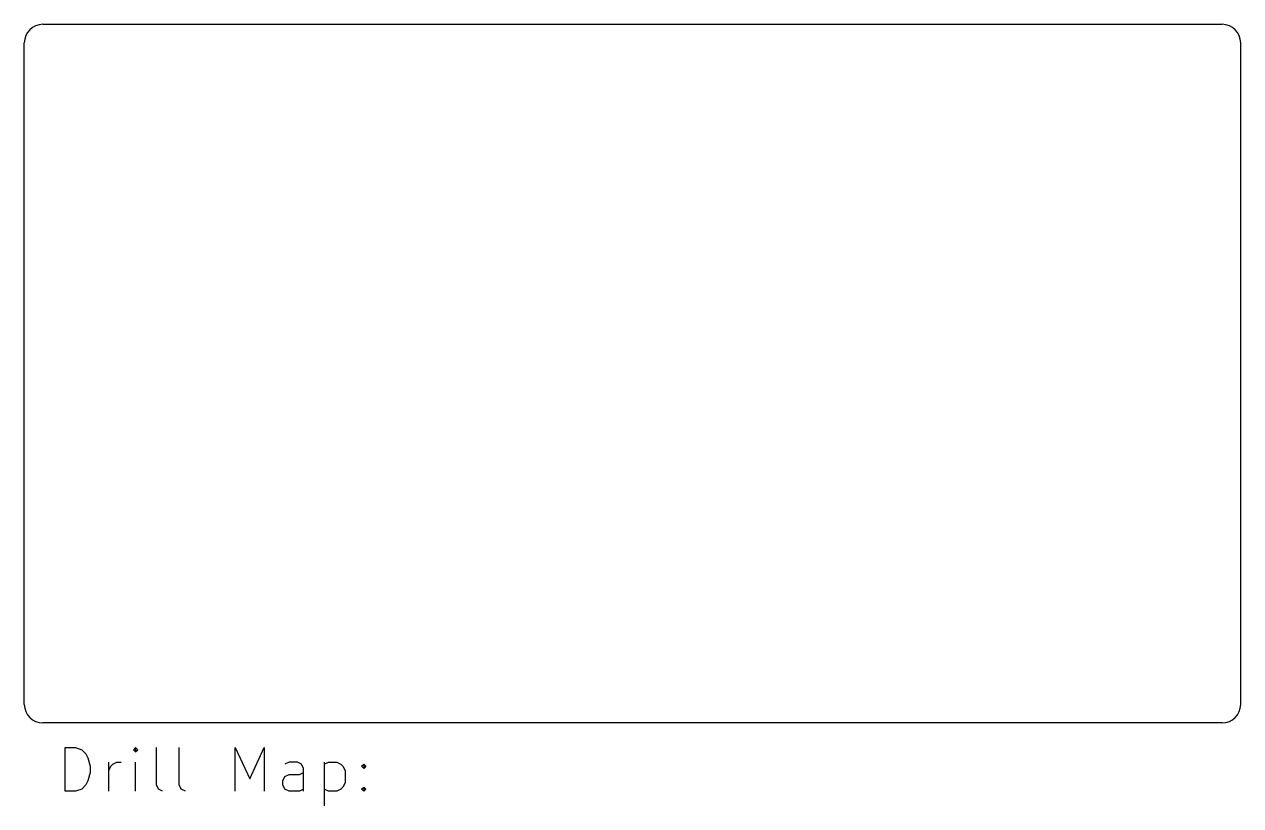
# Model space of a CAD drawing. Extents: x 105.4 to 189.2, y -142 to -88.1.
import ezdxf

# ---------------------------------------------------------------- set-up
doc = ezdxf.new("R2010")
doc.units = 0
doc.header["$MEASUREMENT"] = 0
doc.layers.add('BLACK', color=7, linetype='CONTINUOUS')

msp = doc.modelspace()

# ---------------------------------------------------------------- linework, layer by layer
at = {"layer": 'BLACK', "linetype": 'CONTINUOUS'}
for p, q in [((106.68, -88.138), (187.96, -88.138)), ((105.41, -135.001), (105.41, -89.408)), ((189.23, -135.001), (189.23, -89.408)), ((187.96, -136.271), (106.68, -136.271)), ((108.224, -140.978), (108.224, -137.978)), ((108.224, -137.978), (108.939, -137.978)), ((108.939, -137.978), (109.367, -138.121)), ((109.367, -138.121), (109.653, -138.407)), ((113.081, -137.978), (112.939, -138.121)), ((112.939, -138.121), (113.081, -138.264)), ((113.224, -138.121), (113.081, -137.978)), ((113.081, -137.978), (113.081, -138.264)), ((113.081, -138.264), (113.224, -138.121)), ((114.51, -140.55), (114.51, -137.978)), ((116.081, -140.55), (116.081, -137.978)), ((119.939, -140.978), (119.939, -137.978)), ((119.939, -137.978), (120.939, -140.121)), ((120.939, -140.121), (121.939, -137.978)), ((121.939, -137.978), (121.939, -140.978)), ((109.653, -138.407), (109.796, -138.692)), ((109.796, -138.692), (109.939, -139.264)), ((111.224, -140.978), (111.224, -138.978)), ((111.367, -139.264), (111.51, -139.121)), ((111.51, -139.121), (111.796, -138.978)), ((111.796, -138.978), (112.081, -138.978)), ((113.081, -140.978), (113.081, -138.978)), ((123.653, -138.978), (123.367, -139.121)), ((124.224, -138.978), (123.653, -138.978)), ((124.51, -139.121), (124.224, -138.978)), ((124.653, -139.407), (124.51, -139.121)), ((126.081, -138.978), (126.081, -141.978)), ((126.081, -139.121), (126.367, -138.978)), ((126.367, -138.978), (126.939, -138.978)), ((126.939, -138.978), (127.224, -139.121)), ((127.224, -139.121), (127.367, -139.264)), ((128.653, -139.264), (128.796, -139.121)), ((128.796, -139.121), (128.939, -139.264)), ((128.796, -139.121), (128.796, -139.407)), ((109.939, -139.692), (109.796, -140.264)), ((109.939, -139.264), (109.939, -139.692)), ((111.224, -139.55), (111.367, -139.264)), ((123.224, -140.264), (123.367, -139.978)), ((123.367, -139.978), (123.653, -139.835)), ((123.653, -139.835), (124.367, -139.835)), ((124.367, -139.835), (124.653, -139.692)), ((124.653, -140.978), (124.653, -139.407)), ((127.367, -139.264), (127.51, -139.55)), ((127.51, -139.55), (127.51, -140.407)), ((128.796, -139.407), (128.653, -139.264)), ((128.939, -139.264), (128.796, -139.407)), ((109.653, -140.55), (109.367, -140.835)), ((109.796, -140.264), (109.653, -140.55)), ((114.653, -140.835), (114.51, -140.55)), ((116.224, -140.835), (116.081, -140.55)), ((123.224, -140.55), (123.224, -140.264)), ((123.367, -140.835), (123.224, -140.55)), ((127.367, -140.692), (127.224, -140.835)), ((127.51, -140.407), (127.367, -140.692)), ((128.653, -140.835), (128.796, -140.692)), ((128.796, -140.692), (128.939, -140.835)), ((128.796, -140.692), (128.796, -140.978)), ((108.939, -140.978), (108.224, -140.978)), ((109.367, -140.835), (108.939, -140.978)), ((114.939, -140.978), (114.653, -140.835)), ((116.51, -140.978), (116.224, -140.835)), ((123.653, -140.978), (123.367, -140.835)), ((124.367, -140.978), (123.653, -140.978)), ((124.653, -140.835), (124.367, -140.978)), ((126.367, -140.978), (126.081, -140.835)), ((126.939, -140.978), (126.367, -140.978)), ((127.224, -140.835), (126.939, -140.978)), ((128.796, -140.978), (128.653, -140.835)), ((128.939, -140.835), (128.796, -140.978))]:
    msp.add_line(p, q, dxfattribs=at)
at = {"layer": 'BLACK'}
for centre, start, end in [((106.68, -89.408), 90, 180), ((187.96, -89.408), 0, 90), ((106.68, -135.001), -180, -90), ((187.96, -135.001), -90, 0)]:
    msp.add_arc(centre, 1.27, start, end, dxfattribs=at)

doc.saveas('drawing.dxf')
